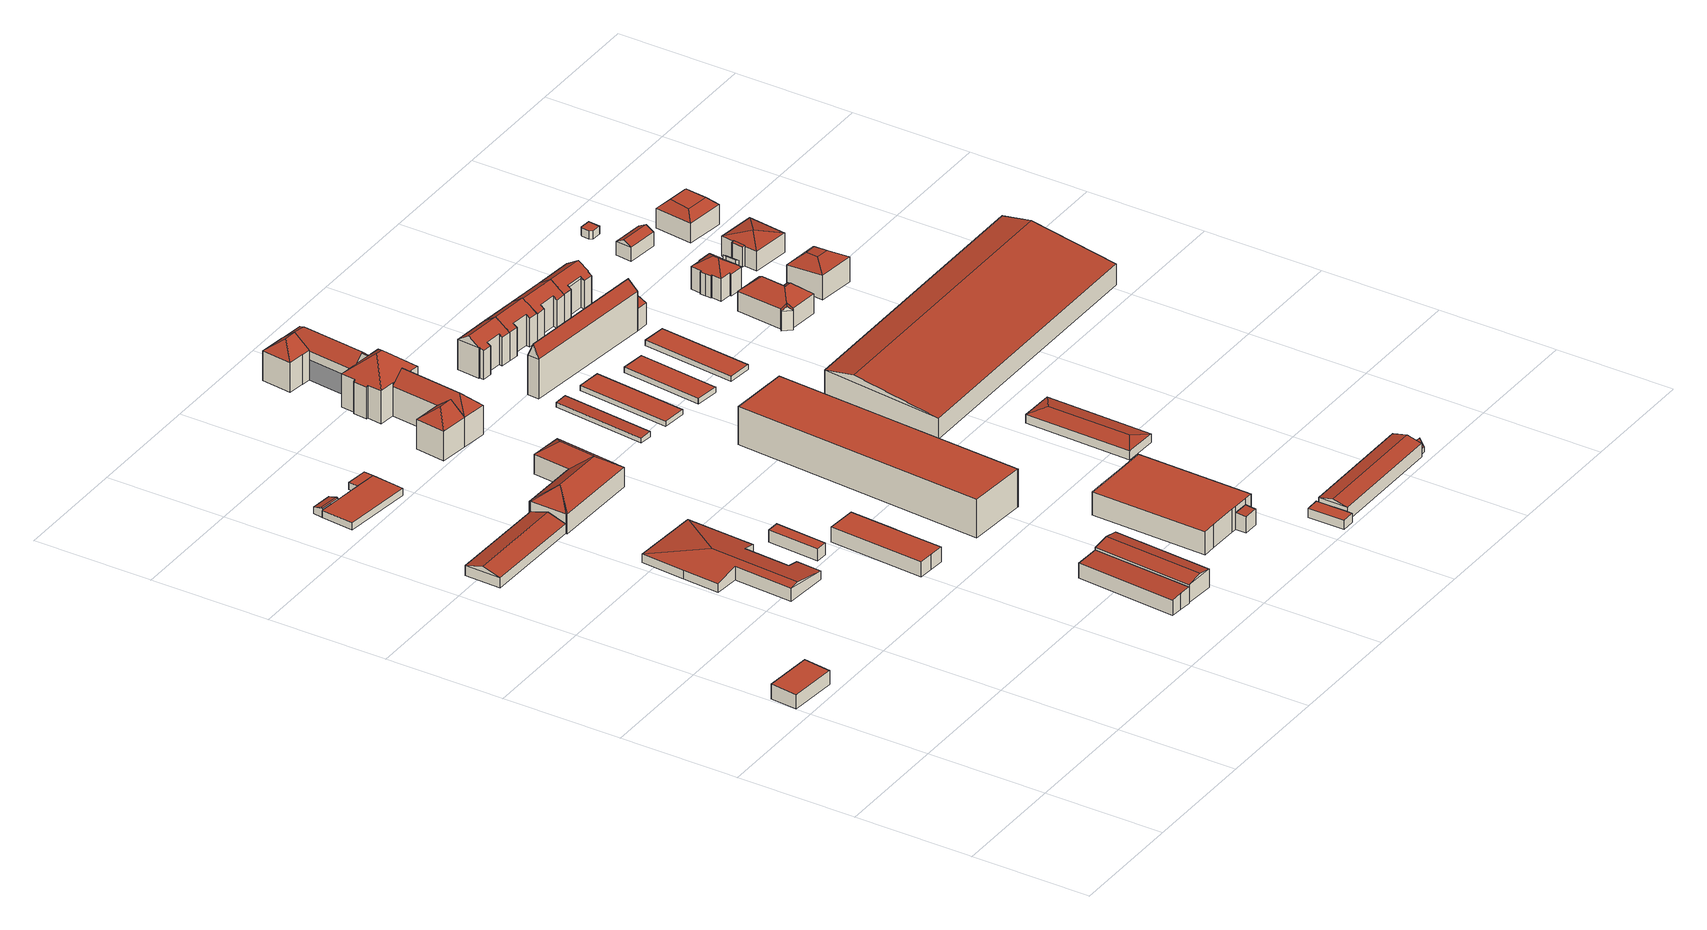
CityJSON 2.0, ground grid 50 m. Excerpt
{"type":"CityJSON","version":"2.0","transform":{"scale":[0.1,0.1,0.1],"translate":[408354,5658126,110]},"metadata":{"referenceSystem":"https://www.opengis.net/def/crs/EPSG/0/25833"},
"CityObjects":{
"building1":{"type":"Building","attributes":{"Dachtyp_tdc":"tdcPolyFlatRoof","Gemeindeschluessel":14612000,"Dachneigung":2.86,"QualitaetDacherkennung":91,"Geometrietyp2DReferenz":"3000","measuredHeight":6.45,"function":"31001_2000","roofType":"2100"},"geometry":[{"type":"Solid","lod":"2","boundaries":[[[[0,1,2,3]],[[1,4,5,2]],[[4,6,7,5]],[[6,0,3,7]],[[6,4,1,0]],[[3,2,5,7]]]],"semantics":{"surfaces":[{"type":"WallSurface"},{"type":"RoofSurface"},{"type":"GroundSurface"}],"values":[[0,0,0,0,1,2]]}}]},
"building2":{"type":"Building","attributes":{"Dachtyp_tdc":"tdcGableRoof","Gemeindeschluessel":14612000,"Dachneigung":17.75,"QualitaetDacherkennung":90,"Geometrietyp2DReferenz":"3000","measuredHeight":6.66,"function":"31001_9998","roofType":"3100"},"geometry":[{"type":"Solid","lod":"2","boundaries":[[[[8,9,10,11]],[[9,12,13,10]],[[12,14,15,13]],[[14,8,11,15]],[[12,9,16]],[[8,14,17]],[[9,8,17,16]],[[14,12,16,17]],[[11,10,13,15]]]],"semantics":{"surfaces":[{"type":"WallSurface"},{"type":"RoofSurface"},{"type":"GroundSurface"}],"values":[[0,0,0,0,0,0,1,1,2]]}}]},
"building3":{"type":"Building","attributes":{"Dachtyp_tdc":"tdcFreeFormRoof","Gemeindeschluessel":14612000,"Dachneigung":10.05,"QualitaetDacherkennung":26,"Geometrietyp2DReferenz":"3000","measuredHeight":6.35,"function":"31001_2000","roofType":"5000"},"geometry":[{"type":"Solid","lod":"2","boundaries":[[[[18,19,20,21]],[[19,22,23,20]],[[22,24,25,23]],[[24,26,27,25]],[[26,28,29,27]],[[28,30,31,29]],[[30,32,33,31]],[[32,34,35,33]],[[34,36,37,35]],[[36,38,39,37]],[[38,40,41,39]],[[40,18,21,41]],[[42,43,30,28,44]],[[22,19,45,42,44,26,24]],[[18,40,38,36,34,32,43,42,45]],[[19,18,45]],[[28,26,44]],[[32,30,43]],[[21,20,23,25,27,29,31,33,35,37,39,41]]]],"semantics":{"surfaces":[{"type":"WallSurface"},{"type":"RoofSurface"},{"type":"GroundSurface"}],"values":[[0,0,0,0,0,0,0,0,0,0,0,0,1,1,1,0,0,0,2]]}}]},
"building4":{"type":"Building","attributes":{"Gemeindeschluessel":14612000,"Geometrietyp2DReferenz":"3000","function":"31001_9998","roofType":"9999"},"children":["building4-1","building4-2","building4-3"]},
"building4-1":{"type":"BuildingPart","attributes":{"Dachtyp_tdc":"tdcGableRoof","Dachneigung":17.44,"QualitaetDacherkennung":33,"Geometrietyp2DReferenz":"3000","measuredHeight":3.99,"roofType":"3100"},"parents":["building4"],"geometry":[{"type":"MultiSurface","lod":"2","boundaries":[[[46,47,48,49,50]],[[47,51,52,48]],[[51,53,54,55,52]],[[47,46,56]],[[53,51,57]],[[46,53,57,56]],[[51,47,56,57]],[[55,49,48,52]]],"semantics":{"surfaces":[{"type":"WallSurface"},{"type":"RoofSurface"},{"type":"GroundSurface"}],"values":[0,0,0,0,0,1,1,2]}}]},
"building4-2":{"type":"BuildingPart","attributes":{"Dachtyp_tdc":"tdcPolyFlatRoof","Dachneigung":0,"QualitaetDacherkennung":0,"Geometrietyp2DReferenz":"3000","measuredHeight":3.01,"roofType":"9999"},"parents":["building4"],"geometry":[{"type":"MultiSurface","lod":"2","boundaries":[[[58,54,50,59,60,61]],[[60,62,63,61]],[[60,59,64,62]],[[59,50,49,64]],[[54,58,65,55]],[[63,62,64,49,55,65]],[[55,49,50,54]],[[61,63,65,58]]],"semantics":{"surfaces":[{"type":"RoofSurface"},{"type":"WallSurface"},{"type":"GroundSurface"},{"type":"ClosureSurface","isClosure":"1","QuelleClosure":"LoD1Solid"}],"values":[0,1,1,1,1,2,3,3]}}]},
"building4-3":{"type":"BuildingPart","attributes":{"Dachtyp_tdc":"tdcPolyFlatRoof","Dachneigung":0,"QualitaetDacherkennung":0,"Geometrietyp2DReferenz":"3000","measuredHeight":3,"roofType":"9999"},"parents":["building4"],"geometry":[{"type":"MultiSurface","lod":"2","boundaries":[[[61,66,67,58]],[[58,67,68,65]],[[67,66,69,68]],[[66,61,63,69]],[[65,68,69,63]],[[65,63,61,58]]],"semantics":{"surfaces":[{"type":"RoofSurface"},{"type":"WallSurface"},{"type":"GroundSurface"},{"type":"ClosureSurface","isClosure":"1","QuelleClosure":"LoD1Solid"}],"values":[0,1,1,1,2,3]}}]},
"building5":{"type":"Building","attributes":{"Dachtyp_tdc":"tdcPolyFlatRoof","Gemeindeschluessel":14612000,"Dachneigung":0,"QualitaetDacherkennung":63,"Geometrietyp2DReferenz":"3000","measuredHeight":5.21,"function":"31001_2000","roofType":"1000"},"geometry":[{"type":"Solid","lod":"2","boundaries":[[[[70,71,72,73]],[[71,74,75,72]],[[74,76,77,75]],[[76,70,73,77]],[[76,74,71,70]],[[73,72,75,77]]]],"semantics":{"surfaces":[{"type":"WallSurface"},{"type":"RoofSurface"},{"type":"GroundSurface"}],"values":[[0,0,0,0,1,2]]}}]},
"building6":{"type":"Building","attributes":{"Dachtyp_tdc":"tdcPolyFlatRoof","Gemeindeschluessel":14612000,"Dachneigung":0,"QualitaetDacherkennung":95,"Geometrietyp2DReferenz":"3000","measuredHeight":6.33,"function":"31001_2000","roofType":"1000"},"geometry":[{"type":"Solid","lod":"2","boundaries":[[[[78,79,80,81]],[[79,82,83,80]],[[82,84,85,83]],[[84,86,87,85]],[[86,88,89,87]],[[88,90,91,89]],[[90,92,93,91]],[[92,78,81,93]],[[92,90,88,86,84,82,79,78]],[[81,80,83,85,87,89,91,93]]]],"semantics":{"surfaces":[{"type":"WallSurface"},{"type":"RoofSurface"},{"type":"GroundSurface"}],"values":[[0,0,0,0,0,0,0,0,1,2]]}}]},
"building7":{"type":"Building","attributes":{"Dachtyp_tdc":"tdcPolyFlatRoof","Gemeindeschluessel":14612000,"Dachneigung":2.89,"QualitaetDacherkennung":71,"Geometrietyp2DReferenz":"3000","measuredHeight":7.08,"function":"31001_2000","roofType":"2100"},"geometry":[{"type":"Solid","lod":"2","boundaries":[[[[94,95,96,97]],[[95,98,99,96]],[[98,100,101,99]],[[100,102,103,101]],[[102,94,97,103]],[[102,100,98,95,94]],[[97,96,99,101,103]]]],"semantics":{"surfaces":[{"type":"WallSurface"},{"type":"RoofSurface"},{"type":"GroundSurface"}],"values":[[0,0,0,0,0,1,2]]}}]},
"building8":{"type":"Building","attributes":{"Dachtyp_tdc":"tdcFreeFormRoof","Gemeindeschluessel":14612000,"Dachneigung":34.87,"QualitaetDacherkennung":67,"Geometrietyp2DReferenz":"3000","measuredHeight":14.13,"function":"31001_9998","roofType":"5000"},"geometry":[{"type":"Solid","lod":"2","boundaries":[[[[104,105,10,13]],[[105,106,107,10]],[[106,108,109,107]],[[108,110,111,109]],[[110,112,113,111]],[[112,114,115,113]],[[114,116,117,115]],[[116,104,13,117]],[[118,119,120,114,112]],[[118,112,110]],[[119,118,110,108]],[[121,122,120,119,108,106]],[[121,106,105]],[[105,122,121]],[[104,122,105]],[[122,104,116]],[[120,122,116,114]],[[13,10,107,109,111,113,115,117]]]],"semantics":{"surfaces":[{"type":"WallSurface"},{"type":"RoofSurface"},{"type":"GroundSurface"}],"values":[[0,0,0,0,0,0,0,0,1,1,1,1,1,1,1,1,1,2]]}}]},
"building9":{"type":"Building","attributes":{"Dachtyp_tdc":"tdcGableRoof","Gemeindeschluessel":14612000,"Dachneigung":11.09,"QualitaetDacherkennung":57,"Geometrietyp2DReferenz":"3000","measuredHeight":8.93,"function":"31001_2000","roofType":"3100"},"geometry":[{"type":"Solid","lod":"2","boundaries":[[[[123,124,125,126]],[[124,127,128,125]],[[127,129,130,128]],[[129,123,126,130]],[[127,124,131]],[[123,129,132]],[[124,123,132,131]],[[129,127,131,132]],[[126,125,128,130]]]],"semantics":{"surfaces":[{"type":"WallSurface"},{"type":"RoofSurface"},{"type":"GroundSurface"}],"values":[[0,0,0,0,0,0,1,1,2]]}}]},
"building10":{"type":"Building","attributes":{"Gemeindeschluessel":14612000,"Geometrietyp2DReferenz":"3000","function":"31001_9998","roofType":"9999"},"children":["building10-1","building10-2","building10-3","building10-4","building10-5"]},
"building10-1":{"type":"BuildingPart","attributes":{"Dachtyp_tdc":"tdcHipAndGableRoof","Dachneigung":45.04,"QualitaetDacherkennung":74,"Geometrietyp2DReferenz":"3000","measuredHeight":17.96,"roofType":"5000"},"parents":["building10"],"geometry":[{"type":"MultiSurface","lod":"2","boundaries":[[[133,134,135,136]],[[137,138,139,140]],[[141,133,136,142]],[[143,133,144]],[[133,141,145,146,144]],[[147,148,149,143,144,146,150]],[[137,148,147,138]],[[133,143,134]],[[136,135,140,139,142]]],"semantics":{"surfaces":[{"type":"WallSurface"},{"type":"RoofSurface"},{"type":"GroundSurface"}],"values":[0,0,0,1,1,1,0,0,2]}}]},
"building10-2":{"type":"BuildingPart","attributes":{"Dachtyp_tdc":"tdcHipAndGableRoof","Dachneigung":37.6,"QualitaetDacherkennung":65,"Geometrietyp2DReferenz":"3000","measuredHeight":17.7,"roofType":"5000"},"parents":["building10"],"geometry":[{"type":"MultiSurface","lod":"2","boundaries":[[[151,152,153,154,155]],[[152,156,157,153]],[[156,158,159,157]],[[158,160,161,159]],[[160,162,163,164,161]],[[160,158,165]],[[158,156,152,151,166,165]],[[166,162,160,165]],[[154,153,157,159,161,164,167]]],"semantics":{"surfaces":[{"type":"WallSurface"},{"type":"RoofSurface"},{"type":"GroundSurface"}],"values":[0,0,0,0,0,1,1,1,2]}}]},
"building10-3":{"type":"BuildingPart","attributes":{"Dachtyp_tdc":"tdcHipAndGableRoof","Dachneigung":39.33,"QualitaetDacherkennung":73,"Geometrietyp2DReferenz":"3000","measuredHeight":17.89,"roofType":"5000"},"parents":["building10"],"geometry":[{"type":"MultiSurface","lod":"2","boundaries":[[[143,168,169,135,134]],[[168,170,171,169]],[[170,172,148,137,140,171]],[[170,168,173]],[[143,149,172,174]],[[168,143,174,173]],[[172,170,173,174]],[[135,169,171,140]]],"semantics":{"surfaces":[{"type":"WallSurface"},{"type":"RoofSurface"},{"type":"GroundSurface"}],"values":[0,0,0,1,0,1,1,2]}}]},
"building10-4":{"type":"BuildingPart","attributes":{"Dachtyp_tdc":"tdcHipAndGableRoof","Dachneigung":44.68,"QualitaetDacherkennung":71,"Geometrietyp2DReferenz":"3000","measuredHeight":17.66,"roofType":"5000"},"parents":["building10"],"geometry":[{"type":"MultiSurface","lod":"2","boundaries":[[[163,175,176,164]],[[175,177,178,176]],[[175,163,179]],[[163,180,155,181,182,183,179]],[[177,175,179,183,184]],[[185,154,167,164,176,178]]],"semantics":{"surfaces":[{"type":"WallSurface"},{"type":"RoofSurface"},{"type":"GroundSurface"}],"values":[0,0,1,1,1,2]}}]},
"building10-5":{"type":"BuildingPart","attributes":{"Dachtyp_tdc":"tdcHipRoof","Dachneigung":40.29,"QualitaetDacherkennung":77,"Geometrietyp2DReferenz":"3000","measuredHeight":21.88,"roofType":"3200"},"parents":["building10"],"geometry":[{"type":"MultiSurface","lod":"2","boundaries":[[[186,187,188,178,177]],[[187,189,190,188]],[[189,191,192,190]],[[191,193,142,192]],[[193,141,142]],[[194,139,138,147]],[[194,195,196,139]],[[195,197,198,196]],[[197,199,200,198]],[[199,201,202,200]],[[201,203,204,202]],[[203,205,206,204]],[[205,207,185,206]],[[207,181,185]],[[205,203,201,199,197,195,208]],[[191,189,209]],[[195,194,150,145,193,191,209,208]],[[189,187,186,184,182,207,205,208,209]],[[178,188,190,192,142,139,196,198,200,202,204,206,185]]],"semantics":{"surfaces":[{"type":"WallSurface"},{"type":"RoofSurface"},{"type":"GroundSurface"}],"values":[0,0,0,0,0,0,0,0,0,0,0,0,0,0,1,1,1,1,2]}}]},
"building11":{"type":"Building","attributes":{"Dachtyp_tdc":"tdcPolyFlatRoof","Gemeindeschluessel":14612000,"Dachneigung":0,"QualitaetDacherkennung":34,"Geometrietyp2DReferenz":"3000","measuredHeight":16.45,"function":"31001_2000","roofType":"1000"},"geometry":[{"type":"Solid","lod":"2","boundaries":[[[[210,211,212,213]],[[211,214,215,212]],[[214,216,217,215]],[[216,218,219,217]],[[218,220,221,219]],[[220,222,223,221]],[[222,210,213,223]],[[222,220,218,216,214,211,210]],[[213,212,215,217,219,221,223]]]],"semantics":{"surfaces":[{"type":"WallSurface"},{"type":"RoofSurface"},{"type":"GroundSurface"}],"values":[[0,0,0,0,0,0,0,1,2]]}}]},
"building12":{"type":"Building","attributes":{"Dachtyp_tdc":"tdcPolyFlatRoof","Gemeindeschluessel":14612000,"Dachneigung":4.77,"QualitaetDacherkennung":94,"Geometrietyp2DReferenz":"3000","measuredHeight":7.22,"function":"31001_2000","roofType":"2100"},"geometry":[{"type":"Solid","lod":"2","boundaries":[[[[224,225,226,227]],[[225,228,229,226]],[[228,230,231,229]],[[230,224,227,231]],[[230,228,225,224]],[[227,226,229,231]]]],"semantics":{"surfaces":[{"type":"WallSurface"},{"type":"RoofSurface"},{"type":"GroundSurface"}],"values":[[0,0,0,0,1,2]]}}]},
"building13":{"type":"Building","attributes":{"Dachtyp_tdc":"tdcPolyFlatRoof","Gemeindeschluessel":14612000,"Dachneigung":0,"QualitaetDacherkennung":41,"Geometrietyp2DReferenz":"3000","measuredHeight":9.91,"function":"31001_2000","roofType":"1000"},"geometry":[{"type":"Solid","lod":"2","boundaries":[[[[232,233,234,235]],[[233,236,237,234]],[[236,238,239,237]],[[238,240,241,239]],[[240,242,243,241]],[[242,244,245,243]],[[244,246,247,245]],[[246,248,229,247]],[[248,249,226,229]],[[249,232,235,226]],[[249,248,246,244,242,240,238,236,233,232]],[[235,234,237,239,241,243,245,247,229,226]]]],"semantics":{"surfaces":[{"type":"WallSurface"},{"type":"RoofSurface"},{"type":"GroundSurface"}],"values":[[0,0,0,0,0,0,0,0,0,0,1,2]]}}]},
"building14":{"type":"Building","attributes":{"Dachtyp_tdc":"tdcPolyFlatRoof","Gemeindeschluessel":14612000,"Dachneigung":2.79,"QualitaetDacherkennung":67,"Geometrietyp2DReferenz":"3000","measuredHeight":2.33,"function":"31001_2463","roofType":"2100"},"geometry":[{"type":"Solid","lod":"2","boundaries":[[[[250,251,252,253]],[[251,254,255,252]],[[254,256,257,255]],[[256,250,253,257]],[[256,254,251,250]],[[253,252,255,257]]]],"semantics":{"surfaces":[{"type":"WallSurface"},{"type":"RoofSurface"},{"type":"GroundSurface"}],"values":[[0,0,0,0,1,2]]}}]},
"building15":{"type":"Building","attributes":{"Dachtyp_tdc":"tdcPolyFlatRoof","Gemeindeschluessel":14612000,"Dachneigung":0,"QualitaetDacherkennung":72,"Geometrietyp2DReferenz":"3000","measuredHeight":3.97,"function":"31001_2000","roofType":"1000"},"geometry":[{"type":"Solid","lod":"2","boundaries":[[[[258,259,260,261]],[[259,262,263,260]],[[262,264,265,263]],[[264,266,267,265]],[[266,268,269,267]],[[268,258,261,269]],[[268,266,264,262,259,258]],[[261,260,263,265,267,269]]]],"semantics":{"surfaces":[{"type":"WallSurface"},{"type":"RoofSurface"},{"type":"GroundSurface"}],"values":[[0,0,0,0,0,0,1,2]]}}]},
"building16":{"type":"Building","attributes":{"Dachtyp_tdc":"tdcPolyFlatRoof","Gemeindeschluessel":14612000,"Dachneigung":0,"QualitaetDacherkennung":81,"Geometrietyp2DReferenz":"3000","measuredHeight":2.21,"function":"31001_2463","roofType":"1000"},"geometry":[{"type":"Solid","lod":"2","boundaries":[[[[270,271,272,273]],[[271,274,275,272]],[[274,276,277,275]],[[276,270,273,277]],[[276,274,271,270]],[[273,272,275,277]]]],"semantics":{"surfaces":[{"type":"WallSurface"},{"type":"RoofSurface"},{"type":"GroundSurface"}],"values":[[0,0,0,0,1,2]]}}]},
"building17":{"type":"Building","attributes":{"Dachtyp_tdc":"tdcFreeFormRoof","Gemeindeschluessel":14612000,"Dachneigung":32.28,"QualitaetDacherkennung":70,"Geometrietyp2DReferenz":"3000","measuredHeight":16.35,"function":"31001_9998","roofType":"5000"},"geometry":[{"type":"Solid","lod":"2","boundaries":[[[[278,279,280,281]],[[279,282,283,280]],[[282,284,285,283]],[[284,286,287,285]],[[286,288,289,287]],[[288,290,291,289]],[[290,292,293,291]],[[292,294,295,293]],[[294,296,297,295]],[[296,298,299,297]],[[298,278,281,299]],[[279,278,298,296,300,301,290,288,286,284,282]],[[300,294,292,301]],[[292,290,301]],[[296,294,300]],[[281,280,283,285,287,289,291,293,295,297,299]]]],"semantics":{"surfaces":[{"type":"WallSurface"},{"type":"RoofSurface"},{"type":"GroundSurface"}],"values":[[0,0,0,0,0,0,0,0,0,0,0,1,1,0,0,2]]}}]},
"building18":{"type":"Building","attributes":{"Dachtyp_tdc":"tdcPolyFlatRoof","Gemeindeschluessel":14612000,"Dachneigung":0,"QualitaetDacherkennung":90,"Geometrietyp2DReferenz":"3000","measuredHeight":2.25,"function":"31001_2463","roofType":"1000"},"geometry":[{"type":"Solid","lod":"2","boundaries":[[[[302,303,304,305]],[[303,306,307,304]],[[306,308,309,307]],[[308,310,311,309]],[[310,312,313,311]],[[312,302,305,313]],[[312,310,308,306,303,302]],[[305,304,307,309,311,313]]]],"semantics":{"surfaces":[{"type":"WallSurface"},{"type":"RoofSurface"},{"type":"GroundSurface"}],"values":[[0,0,0,0,0,0,1,2]]}}]},
"building19":{"type":"Building","attributes":{"Gemeindeschluessel":14612000,"Geometrietyp2DReferenz":"3000","function":"31001_2000","roofType":"9999"},"children":["building19-1","building19-2"]},
"building19-1":{"type":"BuildingPart","attributes":{"Dachtyp_tdc":"tdcGableRoof","Dachneigung":59.27,"QualitaetDacherkennung":33,"Geometrietyp2DReferenz":"3000","measuredHeight":5.43,"roofType":"3100"},"parents":["building19"],"geometry":[{"type":"MultiSurface","lod":"2","boundaries":[[[314,315,316,317]],[[318,319,320,321]],[[319,314,317,320]],[[314,319,322]],[[315,314,322,323]],[[319,318,323,322]],[[317,316,321,320]]],"semantics":{"surfaces":[{"type":"WallSurface"},{"type":"RoofSurface"},{"type":"GroundSurface"}],"values":[0,0,0,0,1,1,2]}}]},
"building19-2":{"type":"BuildingPart","attributes":{"Dachtyp_tdc":"tdcGableRoof","Dachneigung":13.63,"QualitaetDacherkennung":79,"Geometrietyp2DReferenz":"3000","measuredHeight":7.39,"roofType":"3100"},"parents":["building19"],"geometry":[{"type":"MultiSurface","lod":"2","boundaries":[[[324,325,265,267]],[[325,326,327,265]],[[326,328,318,321,327]],[[329,330,331,316,315]],[[330,324,267,331]],[[330,332,333,334,335,324]],[[325,335,334,326]],[[328,333,332,329]],[[326,334,333,328]],[[329,332,330]],[[324,335,325]],[[267,265,327,321,316,331]]],"semantics":{"surfaces":[{"type":"WallSurface"},{"type":"RoofSurface"},{"type":"GroundSurface"}],"values":[0,0,0,0,0,1,1,0,0,0,0,2]}}]},
"building20":{"type":"Building","attributes":{"Dachtyp_tdc":"tdcFreeFormRoof","Gemeindeschluessel":14612000,"Dachneigung":66.73,"QualitaetDacherkennung":3,"Geometrietyp2DReferenz":"3000","measuredHeight":22.66,"function":"31001_2463","roofType":"5000"},"geometry":[{"type":"Solid","lod":"2","boundaries":[[[[336,337,338,339]],[[337,340,341,338]],[[340,342,343,341]],[[342,336,339,343]],[[344,342,340]],[[345,344,340,337]],[[345,337,336]],[[344,345,336,342]],[[339,338,341,343]]]],"semantics":{"surfaces":[{"type":"WallSurface"},{"type":"RoofSurface"},{"type":"GroundSurface"}],"values":[[0,0,0,0,1,1,0,1,2]]}}]},
"building21":{"type":"Building","attributes":{"Dachtyp_tdc":"tdcHipRoof","Gemeindeschluessel":14612000,"Dachneigung":10.01,"QualitaetDacherkennung":98,"Geometrietyp2DReferenz":"3000","measuredHeight":5.1,"function":"31001_2000","roofType":"3200"},"geometry":[{"type":"Solid","lod":"2","boundaries":[[[[346,347,348,349]],[[347,350,351,348]],[[350,352,353,351]],[[352,346,349,353]],[[350,347,354]],[[346,352,355]],[[347,346,355,354]],[[352,350,354,355]],[[349,348,351,353]]]],"semantics":{"surfaces":[{"type":"WallSurface"},{"type":"RoofSurface"},{"type":"GroundSurface"}],"values":[[0,0,0,0,1,1,1,1,2]]}}]},
"building22":{"type":"Building","attributes":{"Dachtyp_tdc":"tdcFreeFormRoof","Gemeindeschluessel":14612000,"Dachneigung":32.39,"QualitaetDacherkennung":72,"Geometrietyp2DReferenz":"3000","measuredHeight":16.39,"function":"31001_9998","roofType":"5000"},"geometry":[{"type":"Solid","lod":"2","boundaries":[[[[356,357,358,359]],[[357,360,361,358]],[[360,362,363,361]],[[362,364,365,363]],[[364,298,299,365]],[[298,366,297,299]],[[366,367,295,297]],[[367,368,369,295]],[[368,370,371,369]],[[370,356,359,371]],[[372,368,367,373]],[[356,370,372,373,366,298,364,362,360,357]],[[370,368,372]],[[367,366,373]],[[359,358,361,363,365,299,297,295,369,371]]]],"semantics":{"surfaces":[{"type":"WallSurface"},{"type":"RoofSurface"},{"type":"GroundSurface"}],"values":[[0,0,0,0,0,0,0,0,0,0,1,1,0,0,2]]}}]},
"building23":{"type":"Building","attributes":{"Dachtyp_tdc":"tdcPolyFlatRoof","Gemeindeschluessel":14612000,"Dachneigung":0,"QualitaetDacherkennung":95,"Geometrietyp2DReferenz":"3000","measuredHeight":2.2,"function":"31001_2463","roofType":"1000"},"geometry":[{"type":"Solid","lod":"2","boundaries":[[[[374,375,376,377]],[[375,378,379,376]],[[378,380,381,379]],[[380,374,377,381]],[[380,378,375,374]],[[377,376,379,381]]]],"semantics":{"surfaces":[{"type":"WallSurface"},{"type":"RoofSurface"},{"type":"GroundSurface"}],"values":[[0,0,0,0,1,2]]}}]},
"building24":{"type":"Building","attributes":{"Dachtyp_tdc":"tdcFreeFormRoof","Gemeindeschluessel":14612000,"Dachneigung":35.18,"QualitaetDacherkennung":71,"Geometrietyp2DReferenz":"3000","measuredHeight":16.35,"function":"31001_9998","roofType":"5000"},"geometry":[{"type":"Solid","lod":"2","boundaries":[[[[382,383,384,385]],[[383,386,387,384]],[[386,388,359,387]],[[388,389,371,359]],[[389,368,369,371]],[[368,390,391,369]],[[390,392,393,391]],[[392,394,395,393]],[[394,382,385,395]],[[396,390,368,397]],[[392,396,397,389,388,386,383,382,394]],[[368,389,397]],[[392,390,396]],[[385,384,387,359,371,369,391,393,395]]]],"semantics":{"surfaces":[{"type":"WallSurface"},{"type":"RoofSurface"},{"type":"GroundSurface"}],"values":[[0,0,0,0,0,0,0,0,0,1,1,0,0,2]]}}]},
"building25":{"type":"Building","attributes":{"Dachtyp_tdc":"tdcFreeFormRoof","Gemeindeschluessel":14612000,"Dachneigung":57.58,"QualitaetDacherkennung":5,"Geometrietyp2DReferenz":"3000","measuredHeight":13.19,"function":"31001_2463","roofType":"5000"},"geometry":[{"type":"Solid","lod":"2","boundaries":[[[[398,399,341,343]],[[399,400,401,341]],[[400,402,403,401]],[[402,398,343,403]],[[404,402,400]],[[405,404,400,399]],[[405,399,398]],[[404,405,398,402]],[[343,341,401,403]]]],"semantics":{"surfaces":[{"type":"WallSurface"},{"type":"RoofSurface"},{"type":"GroundSurface"}],"values":[[0,0,0,0,1,1,0,1,2]]}}]},
"building26":{"type":"Building","attributes":{"Dachtyp_tdc":"tdcFreeFormRoof","Gemeindeschluessel":14612000,"Dachneigung":32.76,"QualitaetDacherkennung":72,"Geometrietyp2DReferenz":"3000","measuredHeight":16.37,"function":"31001_9998","roofType":"5000"},"geometry":[{"type":"Solid","lod":"2","boundaries":[[[[406,407,408,409]],[[407,410,411,408]],[[410,412,393,411]],[[412,413,414,393]],[[413,415,391,414]],[[415,416,417,391]],[[416,418,419,417]],[[418,420,421,419]],[[420,422,423,421]],[[422,424,425,423]],[[424,406,409,425]],[[426,427,428,429]],[[424,422,430,431,429,428,432,433,434,435,436]],[[424,436,406]],[[406,436,435,407]],[[407,435,434,410]],[[410,434,433,412]],[[412,433,432,413]],[[413,432,428,427,415]],[[418,431,430,420]],[[416,426,429,431,418]],[[420,430,422]],[[415,427,426,416]],[[409,408,411,393,414,391,417,419,421,423,425]]]],"semantics":{"surfaces":[{"type":"WallSurface"},{"type":"RoofSurface"},{"type":"GroundSurface"}],"values":[[0,0,0,0,0,0,0,0,0,0,0,1,1,0,0,0,0,0,0,0,0,0,0,2]]}}]},
"building27":{"type":"Building","attributes":{"Dachtyp_tdc":"tdcGableRoof","Gemeindeschluessel":14612000,"Dachneigung":10,"QualitaetDacherkennung":32,"Geometrietyp2DReferenz":"3000","measuredHeight":15.35,"function":"31001_2000","roofType":"3100"},"geometry":[{"type":"Solid","lod":"2","boundaries":[[[[437,438,439,440]],[[438,441,442,439]],[[441,443,444,442]],[[443,437,440,444]],[[441,438,445]],[[437,443,446]],[[438,437,446,445]],[[443,441,445,446]],[[440,439,442,444]]]],"semantics":{"surfaces":[{"type":"WallSurface"},{"type":"RoofSurface"},{"type":"GroundSurface"}],"values":[[0,0,0,0,0,0,1,1,2]]}}]},
"building28":{"type":"Building","attributes":{"Dachtyp_tdc":"tdcFreeFormRoof","Gemeindeschluessel":14612000,"Dachneigung":41.33,"QualitaetDacherkennung":67,"Geometrietyp2DReferenz":"3000","measuredHeight":13.98,"function":"31001_9998","roofType":"5000"},"geometry":[{"type":"Solid","lod":"2","boundaries":[[[[447,448,449,450]],[[448,451,452,449]],[[451,453,454,452]],[[453,455,456,454]],[[455,457,458,456]],[[457,459,460,458]],[[459,461,462,460]],[[461,463,464,462]],[[463,447,450,464]],[[465,466,463,461]],[[467,468,469,470,465,461,459]],[[467,459,457]],[[468,467,457,455]],[[471,469,468,455,453]],[[471,453,451]],[[470,469,471,451,448]],[[466,465,470,448,447]],[[466,447,463]],[[450,449,452,454,456,458,460,462,464]]]],"semantics":{"surfaces":[{"type":"WallSurface"},{"type":"RoofSurface"},{"type":"GroundSurface"}],"values":[[0,0,0,0,0,0,0,0,0,1,1,1,1,1,1,1,1,0,2]]}}]},
"building29":{"type":"Building","attributes":{"Gemeindeschluessel":14612000,"Geometrietyp2DReferenz":"3000","function":"31001_9998","roofType":"9999"},"children":["building29-1","building29-2"]},
"building29-1":{"type":"BuildingPart","attributes":{"Dachtyp_tdc":"tdcHipRoof","Dachneigung":33.63,"QualitaetDacherkennung":61,"Geometrietyp2DReferenz":"3000","measuredHeight":13.51,"roofType":"3200"},"parents":["building29"],"geometry":[{"type":"MultiSurface","lod":"2","boundaries":[[[472,473,474,475]],[[473,476,477,474]],[[476,478,479,477]],[[478,480,481,479]],[[480,482,483,481]],[[482,484,485,483]],[[484,486,487,485]],[[486,488,489,487]],[[488,490,491,489]],[[490,492,493,491]],[[492,494,495,493]],[[494,496,497,495]],[[496,498,499,497]],[[498,500,501,499]],[[500,502,503,501]],[[502,504,505,503]],[[502,500,498,496,494,506]],[[482,480,478,476,473,507]],[[494,492,490,488,486,484,482,507,506]],[[473,472,504,502,506,507]],[[475,474,477,479,481,483,485,487,489,491,493,495,497,499,501,503,505]]],"semantics":{"surfaces":[{"type":"WallSurface"},{"type":"RoofSurface"},{"type":"GroundSurface"}],"values":[0,0,0,0,0,0,0,0,0,0,0,0,0,0,0,0,1,1,1,1,2]}}]},
"building29-2":{"type":"BuildingPart","attributes":{"Dachtyp_tdc":"tdcPolyFlatRoof","Dachneigung":33.1,"QualitaetDacherkennung":70,"Geometrietyp2DReferenz":"3000","measuredHeight":11.6,"roofType":"2100"},"parents":["building29"],"geometry":[{"type":"MultiSurface","lod":"2","boundaries":[[[508,509,472,475,510]],[[511,505,504]],[[511,512,513,505]],[[512,508,510,513]],[[512,511,509,508]],[[510,475,505,513]]],"semantics":{"surfaces":[{"type":"WallSurface"},{"type":"RoofSurface"},{"type":"GroundSurface"}],"values":[0,0,0,0,1,2]}}]},
"building30":{"type":"Building","attributes":{"Dachtyp_tdc":"tdcCutTentRoof","Gemeindeschluessel":14612000,"Dachneigung":14.75,"QualitaetDacherkennung":34,"Geometrietyp2DReferenz":"3000","measuredHeight":12.55,"function":"31001_9998","roofType":"9999"},"geometry":[{"type":"Solid","lod":"2","boundaries":[[[[514,515,516,517]],[[515,518,519,516]],[[518,520,521,519]],[[520,514,517,521]],[[515,514,522,523]],[[518,515,523,524]],[[520,518,524,525]],[[514,520,525,522]],[[525,524,523,522]],[[517,516,519,521]]]],"semantics":{"surfaces":[{"type":"WallSurface"},{"type":"RoofSurface"},{"type":"GroundSurface"}],"values":[[0,0,0,0,1,1,1,1,1,2]]}}]},
"building31":{"type":"Building","attributes":{"Dachtyp_tdc":"tdcGableRoof","Gemeindeschluessel":14612000,"Dachneigung":30.08,"QualitaetDacherkennung":79,"Geometrietyp2DReferenz":"3000","measuredHeight":7.86,"function":"31001_9998","roofType":"3100"},"geometry":[{"type":"Solid","lod":"2","boundaries":[[[[526,527,528,529]],[[527,530,531,528]],[[530,532,533,531]],[[532,526,529,533]],[[530,527,534]],[[526,532,535]],[[527,526,535,534]],[[532,530,534,535]],[[529,528,531,533]]]],"semantics":{"surfaces":[{"type":"WallSurface"},{"type":"RoofSurface"},{"type":"GroundSurface"}],"values":[[0,0,0,0,0,0,1,1,2]]}}]},
"building32":{"type":"Building","attributes":{"Dachtyp_tdc":"tdcPolyFlatRoof","Gemeindeschluessel":14612000,"Dachneigung":0,"QualitaetDacherkennung":46,"Geometrietyp2DReferenz":"3000","measuredHeight":3.42,"function":"31001_9998","roofType":"1000"},"geometry":[{"type":"Solid","lod":"2","boundaries":[[[[536,537,538,539]],[[537,540,541,538]],[[540,542,543,541]],[[542,544,545,543]],[[544,546,547,545]],[[546,536,539,547]],[[546,544,542,540,537,536]],[[539,538,541,543,545,547]]]],"semantics":{"surfaces":[{"type":"WallSurface"},{"type":"RoofSurface"},{"type":"GroundSurface"}],"values":[[0,0,0,0,0,0,1,2]]}}]},
"building33":{"type":"Building","attributes":{"Gemeindeschluessel":14612000,"Geometrietyp2DReferenz":"3000","function":"31001_9998","roofType":"9999"},"children":["building33-1","building33-2"]},
"building33-1":{"type":"BuildingPart","attributes":{"Dachtyp_tdc":"tdcPolyFlatRoof","Dachneigung":21.91,"QualitaetDacherkennung":64,"Geometrietyp2DReferenz":"3000","measuredHeight":8.93,"roofType":"2100"},"parents":["building33"],"geometry":[{"type":"MultiSurface","lod":"2","boundaries":[[[548,549,550,551,552]],[[549,550,551,550]],[[553,554,555,556,557]],[[554,548,552,555]],[[554,553,549,548]],[[552,551,556,555]]],"semantics":{"surfaces":[{"type":"WallSurface"},{"type":"RoofSurface"},{"type":"GroundSurface"}],"values":[0,0,0,0,1,2]}}]},
"building33-2":{"type":"BuildingPart","attributes":{"Dachtyp_tdc":"tdcTentRoof","Dachneigung":14.2,"QualitaetDacherkennung":64,"Geometrietyp2DReferenz":"3000","measuredHeight":10.49,"roofType":"3500"},"parents":["building33"],"geometry":[{"type":"MultiSurface","lod":"2","boundaries":[[[550,558,559,551]],[[558,560,561,559]],[[560,562,563,561]],[[562,564,565,563]],[[564,557,556,565]],[[560,558,566]],[[562,560,566]],[[564,562,566]],[[558,550,557,564,566]],[[551,559,561,563,565,556]]],"semantics":{"surfaces":[{"type":"WallSurface"},{"type":"RoofSurface"},{"type":"GroundSurface"}],"values":[0,0,0,0,0,1,1,1,1,2]}}]},
"building34":{"type":"Building","attributes":{"Dachtyp_tdc":"tdcCutTentRoof","Gemeindeschluessel":14612000,"Dachneigung":2.41,"QualitaetDacherkennung":55,"Geometrietyp2DReferenz":"3000","measuredHeight":12.13,"function":"31001_9998","roofType":"9999"},"geometry":[{"type":"Solid","lod":"2","boundaries":[[[[567,568,569,570]],[[568,571,572,569]],[[571,573,574,572]],[[573,567,570,574]],[[568,567,575,576]],[[571,568,576,577]],[[573,571,577,578]],[[567,573,578,575]],[[578,577,576,575]],[[570,569,572,574]]]],"semantics":{"surfaces":[{"type":"WallSurface"},{"type":"RoofSurface"},{"type":"GroundSurface"}],"values":[[0,0,0,0,1,1,1,1,1,2]]}}]}
},
"vertices":[
[6,1063,64],[15,1176,69],[15,1176,5],[6,1063,5],[218,1160,69],[218,1160,5],[209,1048,64],[209,1048,5],
[122,2548,54],[555,2538,54],[555,2538,12],[122,2548,12],[552,2386,54],[552,2386,12],[118,2396,54],[118,2396,12],[553,2462,78],[120,2472,78],
[750,1423,71],[569,1435,89],[569,1435,33],[750,1423,33],[586,1685,89],[586,1685,33],[481,1692,70],[481,1692,33],[492,1847,70],[492,1847,33],[505,2032,70],[505,2032,33],[788,2013,71],[788,2013,33],[777,1828,71],[777,1828,33],[770,1722,71],[770,1722,33],[720,1726,80],[720,1726,33],[707,1532,80],[707,1532,33],[757,1529,71],[757,1529,33],[634,1816,96],[788,2012,71],[505,2031,70],[608,1433,96],
[179,3192,50],[183,3232,41],[183,3232,12],[179,3192,12],[179,3192,42],[272,3222,41],[272,3222,12],[267,3182,50],[267,3182,42],[267,3182,12],[179,3197,52],[268,3187,52],
[384,3169,42],[163,3055,42],[457,3022,42],[473,3159,42],[457,3022,12],[473,3159,12],[163,3055,12],[384,3169,12],
[477,3199,42],[388,3209,42],[388,3209,12],[477,3199,12],
[898,1495,86],[849,1498,86],[849,1498,34],[898,1495,34],[864,1715,86],[864,1715,34],[914,1712,86],[914,1712,34],
[1086,1118,94],[1024,1122,94],[1024,1122,30],[1086,1118,30],[962,1126,94],[962,1126,30],[988,1527,94],[988,1527,30],[1051,1523,94],[1051,1523,30],[1112,1519,94],[1112,1519,30],[1100,1333,94],[1100,1333,30],[1097,1292,94],[1097,1292,30],
[1242,229,81],[1275,649,81],[1275,649,16],[1242,229,16],[1375,641,86],[1375,641,16],[1343,221,86],[1343,221,16],[1292,225,84],[1292,225,16],
[552,2386,96],[555,2538,96],[555,2543,96],[555,2543,12],[813,2537,96],[813,2537,12],[831,2695,96],[831,2695,12],[965,2679,96],[965,2679,12],[930,2372,96],[930,2372,12],[552,2381,96],[552,2381,12],[891,2620,143],[873,2468,143],[858,2455,153],[560,2538,100],[634,2460,153],
[1348,225,91],[1380,645,91],[1380,645,15],[1348,225,15],[1505,636,94],[1505,636,15],[1473,216,94],[1473,216,15],[1448,640,104],[1416,220,104],
[962,2994,134],[857,3007,134],[857,3007,8],[962,2994,8],[872,3133,134],[895,3337,134],[895,3337,8],[872,3133,8],[1001,3325,134],[1001,3325,8],[857,3007,135],[917,3065,187],[986,3326,149],[948,3331,187],[895,3337,135],[872,3133,135],[858,3018,135],[909,3335,149],
[940,3721,134],[902,3725,134],[902,3725,8],[940,3721,8],[940,3721,133],[903,3727,135],[903,3727,8],[833,3735,135],[833,3735,8],[848,3862,134],[848,3862,8],[955,3850,134],[955,3850,133],[955,3850,8],[894,3793,185],[947,3787,185],[947,3787,8],
[737,3021,135],[737,3021,8],[752,3147,136],[752,3147,8],[872,3133,136],[801,3077,187],[864,3070,187],
[1059,3837,134],[1059,3837,8],[1021,3507,134],[1021,3507,8],[999,3779,184],[947,3787,133],[916,3519,133],[933,3517,150],[968,3513,184],[1004,3508,150],[916,3519,8],
[1021,3507,150],[1020,3507,150],[1020,3507,8],[1059,3502,150],[1059,3502,8],[1038,3320,149],[1038,3320,8],[1001,3325,149],[895,3337,149],[828,3345,149],[828,3345,8],[835,3406,149],[835,3406,8],[828,3407,143],[828,3407,8],[835,3466,143],[835,3466,8],[842,3466,149],[842,3466,8],[849,3527,150],[849,3527,8],[916,3519,150],[929,3426,227],[959,3422,227],
[1552,1084,184],[1304,1102,184],[1304,1102,20],[1552,1084,20],[1377,2164,184],[1377,2164,20],[1629,2147,184],[1629,2147,20],[1600,1708,184],[1600,1708,20],[1557,1089,184],[1557,1089,20],[1557,1084,184],[1557,1084,20],
[1849,293,86],[1850,339,89],[1850,339,17],[1849,293,17],[1915,337,89],[1915,337,17],[1913,292,86],[1913,292,17],
[1825,339,116],[1705,342,116],[1705,342,17],[1825,339,17],[1647,343,116],[1647,343,17],[1658,830,116],[1658,830,17],[1717,828,116],[1717,828,17],[1839,825,116],[1839,825,17],[1962,823,116],[1962,823,17],[1951,336,116],[1951,336,17],[1915,337,116],[1850,339,116],
[1251,2862,34],[1303,2857,37],[1303,2857,13],[1251,2862,13],[1261,2467,37],[1261,2467,13],[1209,2473,34],[1209,2473,13],
[2059,6,55],[2059,160,55],[2059,160,15],[2059,6,15],[2116,160,55],[2116,160,15],[2116,150,55],[2116,150,15],[2116,26,55],[2116,26,15],[2115,6,55],[2115,6,15],
[1350,2458,35],[1392,2848,35],[1392,2848,13],[1350,2458,13],[1491,2837,35],[1491,2837,13],[1450,2447,35],[1450,2447,13],
[1375,3169,141],[1377,3184,150],[1377,3184,18],[1375,3169,18],[1306,3191,150],[1306,3191,18],[1304,3175,140],[1304,3175,18],[1263,3179,140],[1263,3179,18],[1264,3196,150],[1264,3196,18],[1260,3196,150],[1260,3196,18],[1270,3294,147],[1270,3294,18],[1430,3278,147],[1430,3278,18],[1420,3180,150],[1420,3180,18],[1418,3164,141],[1418,3164,18],[1425,3228,181],[1265,3244,181],
[1640,2424,36],[1542,2435,36],[1542,2435,13],[1640,2424,13],[1542,2437,36],[1542,2437,13],[1578,2776,36],[1578,2776,13],[1678,2765,36],[1678,2765,13],[1640,2426,36],[1640,2426,13],
[2654,35,36],[2620,35,36],[2620,35,15],[2654,35,15],[2620,70,43],[2654,70,43],[2654,70,15],[2620,70,15],[2654,55,69],[2620,55,69],
[2116,26,73],[2116,150,74],[2620,149,74],[2620,149,15],[2620,70,74],[2620,35,74],[2620,25,73],[2620,25,15],[2620,35,76],[2620,70,85],[2620,87,89],[2116,88,89],
[1263,2945,183],[1269,2994,183],[1269,2994,13],[1263,2945,13],[1846,2931,183],[1846,2931,13],[1840,2882,183],[1840,2882,13],[1819,2909,240],[1266,2970,240],
[2037,906,59],[2048,1356,59],[2048,1356,21],[2037,906,21],[2188,1353,59],[2188,1353,21],[2177,902,59],[2177,902,21],[2118,1304,72],[2110,953,72],
[1577,3147,141],[1535,3152,141],[1535,3152,18],[1577,3147,18],[1537,3168,151],[1537,3168,18],[1462,3176,151],[1462,3176,18],[1461,3160,141],[1461,3160,18],[1420,3180,151],[1430,3278,146],[1589,3262,146],[1589,3262,18],[1579,3164,151],[1579,3164,18],[1584,3212,182],[1424,3228,182],
[1732,2416,35],[1773,2808,35],[1773,2808,13],[1732,2416,13],[1872,2797,35],[1872,2797,13],[1831,2405,35],[1831,2405,13],
[1697,3152,150],[1622,3159,150],[1622,3159,18],[1697,3152,18],[1620,3143,138],[1620,3143,18],[1577,3147,138],[1579,3164,150],[1749,3245,146],[1749,3245,18],[1738,3131,138],[1738,3131,18],[1695,3135,138],[1695,3135,18],[1744,3193,182],[1583,3209,182],
[1840,2882,107],[1846,2931,107],[1898,2926,107],[1898,2926,13],[1892,2877,107],[1892,2877,13],[1871,2904,145],[1843,2907,145],
[1858,3135,140],[1780,3143,140],[1780,3143,18],[1858,3135,18],[1778,3127,140],[1778,3127,18],[1738,3131,140],[1739,3147,140],[1739,3147,18],[1749,3245,140],[1912,3229,140],[1912,3229,18],[1902,3131,140],[1902,3131,18],[1898,3131,140],[1898,3131,18],[1896,3113,140],[1896,3113,18],[1856,3118,140],[1856,3118,18],[1912,3229,145],[1749,3245,145],[1744,3193,181],[1906,3176,181],[1898,3131,152],[1902,3131,152],[1739,3147,152],[1738,3131,141],[1778,3127,141],[1780,3143,152],[1858,3135,152],
[1792,2055,151],[3010,2056,151],[3010,2056,19],[1792,2055,19],[3010,1570,109],[3010,1570,19],[1793,1568,109],[1793,1568,19],[3010,1933,173],[1793,1931,173],
[2104,2435,105],[2115,2444,105],[2115,2444,21],[2104,2435,21],[2135,2638,105],[2135,2638,21],[2261,2625,105],[2261,2625,21],[2250,2519,105],[2250,2519,21],[2280,2516,105],[2280,2516,21],[2267,2396,105],[2267,2396,21],[2143,2408,105],[2143,2408,21],[2131,2400,105],[2131,2400,21],[2136,2431,125],[2118,2417,125],[2213,2462,158],[2183,2465,158],[2181,2468,161],[2137,2432,125],[2192,2569,161],
[2267,2730,119],[2265,2712,119],[2265,2712,21],[2267,2730,21],[2264,2704,114],[2264,2704,21],[2206,2711,114],[2206,2711,21],[2207,2717,119],[2207,2717,21],[2156,2722,119],[2156,2722,21],[2160,2765,118],[2160,2765,21],[2157,2766,116],[2157,2766,21],[2158,2789,116],[2158,2789,21],[2160,2814,116],[2160,2814,21],[2164,2813,118],[2164,2813,21],[2169,2858,118],[2169,2858,21],[2221,2853,118],[2221,2853,21],[2221,2857,116],[2221,2857,21],[2280,2850,116],[2280,2850,21],[2280,2847,119],[2280,2847,21],[2273,2786,119],[2273,2786,21],[2220,2797,156],[2217,2770,156],
[2284,2728,126],[2267,2730,137],[2284,2728,21],[2273,2786,136],[2289,2785,126],[2289,2785,21],
[2509,2395,131],[2354,2412,131],[2354,2412,25],[2509,2395,25],[2371,2576,110],[2371,2576,25],[2527,2560,110],[2527,2560,25],[2480,2471,150],[2424,2477,150],[2435,2531,146],[2482,2526,146],
[2343,3126,81],[2211,3141,81],[2211,3141,22],[2343,3126,22],[2218,3209,81],[2218,3209,22],[2350,3195,81],[2350,3195,22],[2214,3175,100],[2347,3161,100],
[2242,3341,67],[2246,3372,67],[2246,3372,33],[2242,3341,33],[2252,3379,67],[2252,3379,33],[2297,3375,67],[2297,3375,33],[2291,3325,67],[2291,3325,33],[2252,3328,67],[2252,3328,33],
[2394,2825,110],[2405,2824,114],[2405,2824,109],[2405,2824,25],[2394,2825,25],[2398,2772,114],[2388,2774,110],[2388,2774,25],[2398,2772,25],[2398,2772,109],
[2412,2880,109],[2412,2880,25],[2572,2860,109],[2572,2860,25],[2551,2697,109],[2551,2697,25],[2391,2718,109],[2391,2718,25],[2481,2789,130],
[2586,2999,110],[2424,3020,110],[2424,3020,25],[2586,2999,25],[2445,3180,109],[2445,3180,25],[2606,3159,109],[2606,3159,25],[2557,3036,143],[2460,3049,143],[2476,3136,146],[2564,3125,146]
]}
